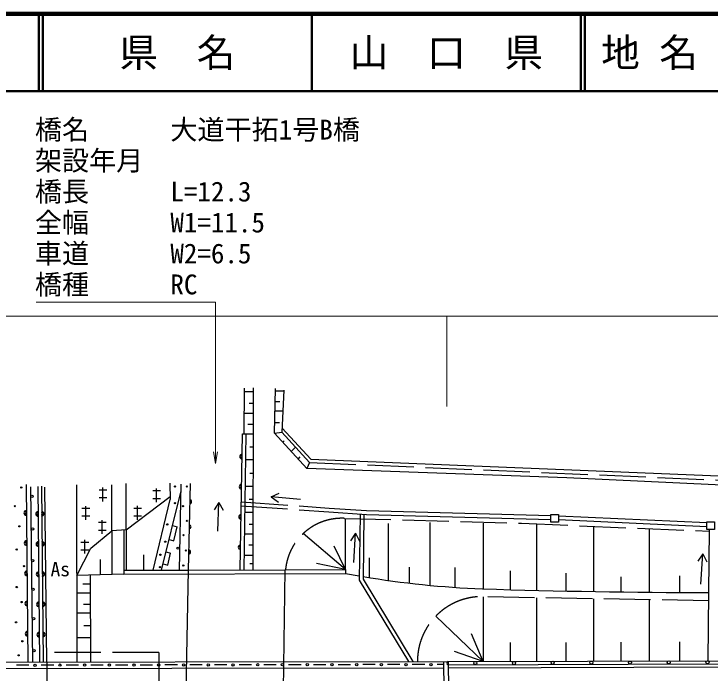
# Model space of a CAD drawing. Units: millimetres, scale not verified. Extents: x 40000 to 680000, y 20000 to 380000.
# Drawn here: x 294511 to 384448, y 294848 to 380000 of the extents above; entities that cross this region are included whole.
import ezdxf
from ezdxf.enums import TextEntityAlignment as Align

# ---------------------------------------------------------------- set-up
doc = ezdxf.new("R2010")
doc.units = ezdxf.units.MM
doc.header["$LTSCALE"] = 1000
doc.linetypes.add('DASHED', pattern=[7.5, 6, -1.5])
for name, color, linetype, lineweight in [('M-BGD', 7, 'Continuous', 25), ('M-BGD-EXST', 7, 'Continuous', 25), ('M-STR-HTXT', 7, 'Continuous', 13), ('M-STR-STR1', 1, 'Continuous', 25), ('M-TTL', 2, 'Continuous', 140), ('M-TTL-LINE', 7, 'Continuous', 50)]:
    doc.layers.add(name, color=color, linetype=linetype, lineweight=lineweight)
doc.layers.add('M-BMK-HTXT', color=7, linetype='Continuous')
doc.layers.add('M-TTL-TXT', color=7, linetype='Continuous')
doc.styles.add('@ＭＳ ゴシック', font='')
doc.styles.add('ＭＳ ゴシック', font='')
doc.styles.get('@ＭＳ ゴシック').set_extended_font_data('@MS Gothic')
doc.styles.get('ＭＳ ゴシック').set_extended_font_data('MS Gothic')

# ---------------------------------------------------------------- blocks, each defined once
blk = doc.blocks.new('open_arrow')
at = {"color": 0, "linetype": 'Continuous', "lineweight": -2}
blk.add_lwpolyline([(7.5, 1.25), (0, 0), (7.5, -1.25)], dxfattribs=at)

msp = doc.modelspace()

# ---------------------------------------------------------------- linework, layer by layer
at = {"layer": 'M-BGD'}
for p, q in [((324239, 331673), (324201, 325747)), ((324236, 331204), (325437, 331204)), ((325439, 331691), (325370, 308179)), ((328157, 325839), (328297, 331603)), ((328291, 331331), (329364, 331331)), ((324890, 329728), (325433, 329728)), ((328257, 329944), (328878, 329944)), ((324218, 328421), (325429, 328421)), ((328227, 328707), (329255, 328707)), ((324721, 326987), (325425, 326987)), ((328190, 327208), (328822, 327208)), ((329162, 326478), (332880, 322475)), ((323750, 308175), (324033, 325750)), ((324033, 325750), (324533, 325742)), ((324251, 308177), (324533, 325742)), ((324533, 325742), (325421, 325742)), ((328157, 325839), (329141, 325952)), ((332374, 321257), (328157, 325839)), ((329240, 324662), (329441, 324865)), ((324974, 324077), (325416, 324077)), ((330327, 323480), (330883, 324044)), ((324480, 322432), (325411, 322432)), ((331235, 322494), (331502, 322765)), ((332683, 322072), (332374, 321257)), ((332880, 322475), (454678, 317526)), ((324996, 320682), (325406, 320682)), ((309021, 313333), (309021, 319344)), ((314640, 319381), (314710, 317268)), ((317264, 319325), (317042, 308158)), ((296072, 319214), (296304, 296262)), ((296663, 318919), (296891, 296263)), ((297590, 318961), (297819, 296264)), ((298054, 319003), (298284, 296264)), ((298476, 318877), (298704, 296265)), ((302593, 319148), (302644, 296270)), ((305512, 318524), (306512, 318524)), ((306012, 317024), (306012, 318813)), ((307171, 313242), (307171, 319175)), ((312450, 318419), (313450, 318419)), ((312950, 316919), (312950, 318707)), ((313597, 308149), (316102, 318406)), ((316065, 319231), (315844, 308155)), ((324424, 318974), (325401, 318974)), ((305512, 317524), (306512, 317524)), ((309021, 313333), (314698, 317640)), ((312450, 317419), (313450, 317419)), ((312484, 308153), (314710, 317268)), ((324911, 317308), (325396, 317308)), ((303301, 316142), (304301, 316142)), ((303801, 314642), (303801, 316431)), ((309985, 316163), (310985, 316163)), ((310485, 314663), (310485, 316452)), ((335219, 316171), (340069, 315834)), ((340069, 315834), (363887, 315192)), ((303301, 315142), (304301, 315142)), ((309985, 315163), (310985, 315163)), ((324370, 315642), (325391, 315642)), ((335184, 315672), (340045, 315334)), ((337348, 308211), (337348, 314828)), ((339224, 315391), (339111, 306847)), ((339723, 315356), (339613, 306983)), ((340045, 315334), (363887, 314692)), ((363887, 314342), (363887, 315342)), ((363887, 315342), (364887, 315342)), ((364887, 315170), (384011, 314284)), ((305427, 314322), (306427, 314322)), ((305927, 312822), (305927, 314610)), ((315001, 313897), (315586, 313730)), ((324911, 314103), (325387, 314103)), ((342870, 314170), (342870, 306813)), ((348247, 314297), (348247, 306183)), ((355127, 314203), (355127, 305719)), ((362038, 314111), (362038, 305534)), ((364887, 314670), (384011, 313783)), ((384011, 313384), (384011, 314384)), ((384011, 314384), (385011, 314384)), ((304449, 310976), (307171, 313242)), ((305427, 313322), (306427, 313322)), ((309021, 313333), (307171, 313242)), ((307171, 313242), (307171, 307588)), ((308721, 313318), (308721, 308136)), ((309021, 313333), (309021, 308137)), ((315151, 311948), (315586, 313730)), ((369376, 313802), (369376, 305389)), ((376588, 313499), (376588, 305297)), ((384327, 313384), (384251, 305252)), ((314566, 312114), (315151, 311948)), ((324325, 312838), (325383, 312838)), ((337348, 308211), (331881, 312870)), ((303174, 311777), (304174, 311777)), ((303674, 310277), (303674, 312066)), ((324869, 311404), (325379, 311404)), ((337348, 308211), (335892, 311264)), ((302619, 307449), (304449, 310976)), ((303174, 310777), (304174, 310777)), ((314171, 310497), (314756, 310331)), ((314379, 308784), (314756, 310331)), ((305643, 309540), (305643, 307541)), ((311252, 310131), (311252, 308143)), ((324281, 310096), (325375, 310096)), ((340402, 309742), (340402, 307181)), ((313793, 308951), (314379, 308784)), ((324996, 309000), (325372, 309000)), ((337348, 308211), (333586, 309015)), ((345590, 308540), (345590, 306465)), ((308722, 307636), (302619, 307449)), ((308721, 308136), (317003, 308158)), ((308721, 308136), (308722, 307636)), ((308722, 307636), (337349, 307711)), ((329501, 308190), (337348, 308211)), ((337348, 308211), (337349, 307711)), ((337349, 307711), (339118, 307398)), ((351473, 308477), (351473, 305917)), ((358621, 308057), (358621, 305620)), ((365833, 307741), (365833, 305452)), ((304354, 307502), (304388, 296272)), ((339111, 306847), (345480, 296323)), ((339613, 306983), (346064, 296324)), ((372918, 307298), (372918, 305337)), ((380510, 307424), (380510, 305240)), ((303406, 306377), (304358, 306377)), ((302624, 305225), (304361, 305225)), ((384251, 305252), (384169, 296442)), ((355127, 304691), (355127, 296344)), ((362038, 304571), (362038, 296368)), ((369376, 304445), (369376, 296392)), ((376588, 304320), (376588, 296416)), ((303518, 303763), (304366, 303763)), ((302630, 302638), (304369, 302638)), ((355127, 296344), (349029, 302220)), ((303546, 300979), (304374, 300979)), ((355127, 296344), (353636, 299918)), ((302637, 299461), (304378, 299461)), ((358621, 298793), (358621, 296356)), ((365833, 298818), (365833, 296380)), ((372918, 298841), (372918, 296404)), ((380510, 298867), (380510, 296429)), ((355127, 296344), (351443, 297641)), ((314826, 295895), (314027, 295894)), ((315625, 295897), (314826, 295895)), ((318022, 295901), (317223, 295899)), ((318820, 295902), (318022, 295901)), ((321217, 295906), (320418, 295905)), ((322016, 295907), (321217, 295906)), ((324412, 295911), (323613, 295910)), ((325211, 295913), (324412, 295911)), ((327608, 295917), (326809, 295915)), ((328406, 295918), (327608, 295917)), ((330803, 295922), (330004, 295920)), ((331602, 295923), (330803, 295922)), ((333998, 295927), (333199, 295926)), ((334797, 295928), (333998, 295927)), ((337194, 295932), (336395, 295931)), ((337992, 295934), (337194, 295932)), ((340389, 295938), (339590, 295936)), ((341188, 295939), (340389, 295938)), ((343584, 295943), (342785, 295942)), ((344383, 295944), (343584, 295943)), ((346780, 295948), (345981, 295947)), ((347578, 295950), (346780, 295948)), ((350027, 295954), (349176, 295952)), ((350022, 296328), (350186, 283506)), ((350622, 296329), (455143, 296680)), ((295654, 295863), (294855, 295862)), ((296453, 295865), (295654, 295863)), ((298850, 295869), (298051, 295867)), ((299648, 295870), (298850, 295869)), ((302045, 295874), (301246, 295873)), ((302844, 295875), (302045, 295874)), ((305240, 295879), (304441, 295878)), ((306039, 295881), (305240, 295879)), ((308436, 295885), (307637, 295883)), ((309234, 295886), (308436, 295885)), ((311631, 295890), (310832, 295889)), ((312430, 295891), (311631, 295890)), ((350632, 295529), (455145, 295880))]:
    msp.add_line(p, q, dxfattribs=at)
at = {"layer": 'M-BGD', "linetype": 'DASHED'}
for p, q in [((329366, 331378), (329141, 325952)), ((329141, 325952), (332683, 322072)), ((332683, 322072), (454369, 316814)), ((323892, 316965), (335219, 316171)), ((323884, 316464), (335184, 315672)), ((384241, 304188), (354393, 304704)), ((313249, 297527), (298749, 297527)), ((313249, 297527), (313249, 283027)), ((298749, 296265), (298749, 283027))]:
    msp.add_line(p, q, dxfattribs=at)
at = {"layer": 'M-BGD'}
for points in [[(454425, 315914), (365954, 320057), (332374, 321257)], [(364887, 315342), (364887, 314342), (363887, 314342)], [(385011, 314384), (385011, 313384), (384011, 313384)], [(350623, 295929), (455205, 296280), (474939, 302453), (479959, 302637), (485171, 302820), (491985, 303414), (499704, 304236), (507599, 305195), (522475, 306883), (571040, 312578)], [(68058, 294963), (209431, 295354), (350032, 295529)]]:
    msp.add_lwpolyline(points, dxfattribs=at)
at = {"layer": 'M-BGD', "linetype": 'DASHED'}
msp.add_lwpolyline([(337213, 314835), (360073, 314193), (384325, 313173)], dxfattribs=at)
at = {"layer": 'M-BGD'}
for centre, radius in [((295466, 318821), 80), ((315330, 318948), 80), ((316848, 318948), 80), ((296845, 317682), 150), ((315330, 316797), 80), ((294622, 316417), 80), ((316342, 316417), 80), ((295213, 313803), 80), ((314318, 314056), 80), ((316848, 314520), 80), ((296930, 313465), 150), ((316426, 312664), 80), ((314064, 311820), 80), ((294875, 310808), 80), ((315727, 310984), 150), ((316721, 310682), 80), ((296930, 309388), 150), ((313432, 310134), 80), ((295803, 308657), 80), ((313390, 308531), 80), ((316384, 308742), 80), ((294875, 305958), 80), ((296958, 305648), 150), ((295508, 304018), 80), ((294791, 301404), 80), ((297042, 301881), 150), ((295592, 298957), 80), ((297098, 297748), 150), ((295128, 297144), 80), ((297252, 295866), 150), ((300447, 295871), 150), ((303643, 295877), 150), ((306838, 295882), 150), ((310033, 295887), 150), ((313229, 295893), 150), ((316424, 295898), 150), ((319619, 295903), 150), ((322815, 295909), 150), ((326010, 295914), 150), ((329205, 295919), 150), ((332401, 295924), 150), ((335596, 295930), 150), ((338791, 295935), 150), ((341987, 295940), 150), ((345182, 295946), 150), ((348377, 295951), 150), ((354113, 296141), 200), ((359113, 296158), 200), ((364113, 296174), 200), ((369113, 296191), 200), ((374113, 296208), 200), ((379113, 296225), 200), ((384113, 296242), 200)]:
    msp.add_circle(centre, radius, dxfattribs=at)
for centre, radius, start, end in [((323986, 322812), 300, 89.07991, 269.07991), ((323986, 322812), 150, 89.07991, 269.07991), ((323923, 318912), 300, 89.07991, 269.07991), ((323923, 318912), 150, 89.07991, 269.07991), ((317218, 316991), 250, 268.8595, 88.8595), ((317218, 316991), 125, 268.8595, 88.8595), ((296109, 315538), 300, 90.57775, 270.57775), ((296109, 315538), 150, 90.57775, 270.57775), ((297626, 315412), 300, 90.57775, 270.57775), ((298090, 315434), 300, 270.57775, 90.57775), ((297626, 315412), 150, 90.57775, 270.57775), ((298090, 315434), 150, 270.57775, 90.57775), ((323860, 315013), 300, 89.07991, 269.07991), ((323860, 315013), 150, 89.07991, 269.07991), ((317153, 313741), 250, 268.8595, 88.8595), ((317153, 313741), 125, 268.8595, 88.8595), ((296149, 311638), 300, 90.57775, 270.57775), ((296149, 311638), 150, 90.57775, 270.57775), ((297665, 311512), 300, 90.57775, 270.57775), ((297665, 311512), 150, 90.57775, 270.57775), ((298130, 311534), 300, 270.57775, 90.57775), ((298130, 311534), 150, 270.57775, 90.57775), ((323798, 311113), 300, 89.07991, 269.07991), ((323798, 311113), 150, 89.07991, 269.07991), ((317088, 310492), 250, 268.8595, 88.8595), ((317088, 310492), 125, 268.8595, 88.8595), ((296188, 307738), 300, 90.57775, 270.57775), ((296188, 307738), 150, 90.57775, 270.57775), ((297705, 307613), 300, 90.57775, 270.57775), ((297705, 307613), 150, 90.57775, 270.57775), ((298169, 307634), 300, 270.57775, 90.57775), ((298169, 307634), 150, 270.57775, 90.57775), ((360133, 430890), 125272, 260.5828, 267.66935), ((386170, 1338346), 1033094, 268.27318, 269.89358), ((296227, 303838), 300, 90.57775, 270.57775), ((296227, 303838), 150, 90.57775, 270.57775), ((297744, 303713), 300, 90.57775, 270.57775), ((298208, 303734), 300, 270.57775, 90.57775), ((297744, 303713), 150, 90.57775, 270.57775), ((298208, 303734), 150, 270.57775, 90.57775), ((296266, 299938), 300, 90.57775, 270.57775), ((296266, 299938), 150, 90.57775, 270.57775), ((297783, 299813), 300, 90.57775, 270.57775), ((297783, 299813), 150, 90.57775, 270.57775), ((298248, 299834), 300, 270.57775, 90.57775), ((298248, 299834), 150, 270.57775, 90.57775), ((350623, 296129), 200, 90.19218, 270.19218)]:
    msp.add_arc(centre, radius, start, end, dxfattribs=at)
at = {"layer": 'M-BGD', "linetype": 'DASHED'}
for centre, radius, start, end in [((336875, 307536), 7307, 87.34521, 174.85875), ((354992, 296378), 8348, 94.11423, 180.36548)]:
    msp.add_arc(centre, radius, start, end, dxfattribs=at)
at = {"layer": 'M-BGD-EXST'}
for p, q in [((327754, 317595), (328798, 318087)), ((331549, 317279), (327754, 317595)), ((327754, 317595), (328702, 316937)), ((320985, 316899), (320374, 315919)), ((320858, 313167), (320985, 316899)), ((320985, 316899), (321528, 315880)), ((338634, 312914), (338008, 311944)), ((338445, 309118), (338634, 312914)), ((338634, 312914), (339161, 311886)), ((383518, 310257), (382877, 309296)), ((383265, 306335), (383518, 310257)), ((383518, 310257), (384030, 309222))]:
    msp.add_line(p, q, dxfattribs=at)
at = {"layer": 'M-STR-HTXT'}
for p, q in [((538760, 340972), (67657, 340972)), ((350442, 329268), (350442, 340972))]:
    msp.add_line(p, q, dxfattribs=at)
msp.add_lwpolyline([(320549, 321926), (320549, 342743), (297389, 342743)], dxfattribs=at)
at = {"layer": 'M-STR-STR1'}
for p, q in [((317003, 308158), (316367, 272045)), ((317003, 308158), (329501, 308190)), ((329501, 308190), (329029, 272102)), ((350622, 296329), (350786, 283507))]:
    msp.add_line(p, q, dxfattribs=at)
msp.add_lwpolyline([(68051, 295763), (209427, 296154), (350622, 296329)], dxfattribs=at)
at = {"layer": 'M-TTL'}
msp.add_line((680000, 380000), (40000, 380000), dxfattribs=at)
at = {"layer": 'M-TTL-LINE'}
for p, q in [((297750, 380000), (297750, 370000)), ((298250, 380000), (298250, 370000)), ((333000, 380000), (333000, 370000)), ((367750, 380000), (367750, 370000)), ((368250, 380000), (368250, 370000)), ((40000, 370000), (680000, 370000))]:
    msp.add_line(p, q, dxfattribs=at)

# ---------------------------------------------------------------- block references
at = {"layer": 'M-STR-HTXT', "xscale": 200, "yscale": 200, "rotation": 90}
msp.add_blockref('open_arrow', (320549, 321926), dxfattribs=at)

# ---------------------------------------------------------------- texts
at = {"layer": 'M-BMK-HTXT', "style": '@ＭＳ ゴシック'}
msp.add_text('As', height=1833, dxfattribs=at).set_placement((300495, 306802), align=Align.BOTTOM_CENTER)
at = {"layer": 'M-STR-HTXT', "style": 'ＭＳ ゴシック'}
for s, p in [('橋名\u3000\u3000\u3000大道干拓1号B橋', (297223, 366338)), ('架設年月\u3000', (297223, 362338)), ('橋長\u3000\u3000\u3000L=12.3', (297223, 358338)), ('全幅\u3000\u3000\u3000W1=11.5', (297223, 354338)), ('車道\u3000\u3000\u3000W2=6.5', (297223, 350338)), ('橋種\u3000\u3000\u3000RC', (297223, 346338))]:
    msp.add_text(s, height=2566, dxfattribs=at).set_placement(p, align=Align.TOP_LEFT)
at = {"layer": 'M-TTL-TXT', "style": 'ＭＳ ゴシック'}
for s, p in [('県\u3000名', (315625, 375000)), ('山\u3000口\u3000県', (350375, 375000))]:
    msp.add_text(s, height=3666, dxfattribs=at).set_placement(p, align=Align.MIDDLE_CENTER)
msp.add_text('地 名', height=3666, dxfattribs=at).set_placement((370380, 375000), align=Align.MIDDLE_LEFT)

doc.saveas('drawing.dxf')
